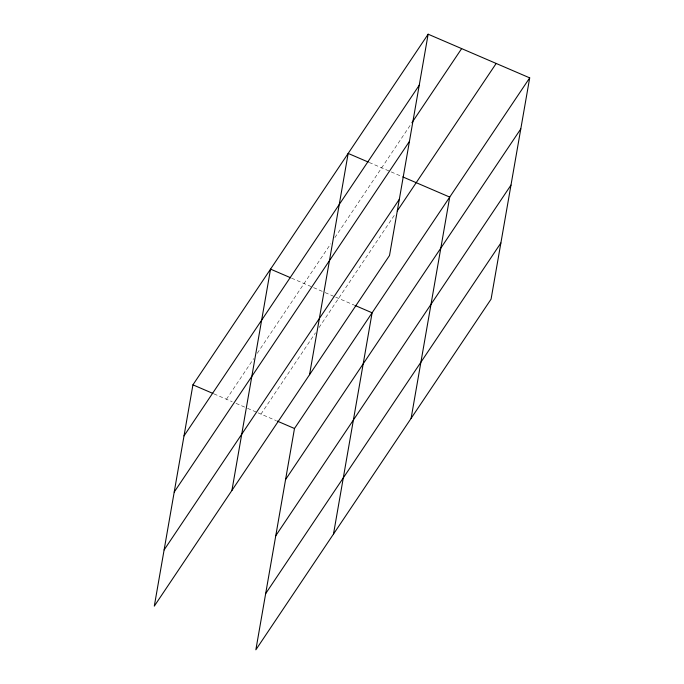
<?xml version="1.0" encoding="UTF-8"?>
<svg xmlns="http://www.w3.org/2000/svg" width="684" height="684" viewBox="0 0 684 684"><rect width="100%" height="100%" fill="white"/><g stroke="black" fill="none" stroke-linecap="round" stroke-linejoin="round"><path stroke-width="0.51" stroke-dasharray="3.42 2.56" d="M226.438 399.242L253.696 358.613M257.252 353.312L330.723 243.786M334.869 237.604L411.298 123.676M260.972 414.094L315.486 332.834M319.035 327.533L394.882 214.468M369.232 162.476L401.824 176.489M291.615 278.183L324.199 292.196M325.165 292.607L334.75 296.736M335.716 297.147L353.91 304.97M213.989 393.89L232.192 401.722M236.031 403.372L246.582 407.903M247.54 408.322L257.133 412.443M258.09 412.854L276.293 420.677"/><path stroke-width="1.03" d="M428.141 34.2L192.931 384.836L154.302 606.127L389.512 255.5L428.141 34.2L529.698 77.873L491.069 299.164L255.859 649.8L294.488 428.5L529.698 77.873M231.927 490.419L270.548 269.128L290.657 277.772M309.544 374.712L348.165 153.413L368.274 162.065M333.484 534.093L372.105 312.793L354.868 305.38M411.101 418.377L449.721 197.086L402.782 176.899M184.022 435.879L419.232 85.243M411.888 122.787L461.649 48.607M174.215 492.061L409.425 141.426M164.109 549.945L399.319 199.309M397.25 210.937L496.182 63.458M285.579 479.544L520.789 128.908M275.772 535.726L510.982 185.09M265.666 593.618L500.876 242.982M192.931 384.836L213.032 393.48M277.251 421.096L294.488 428.5"/></g></svg>
